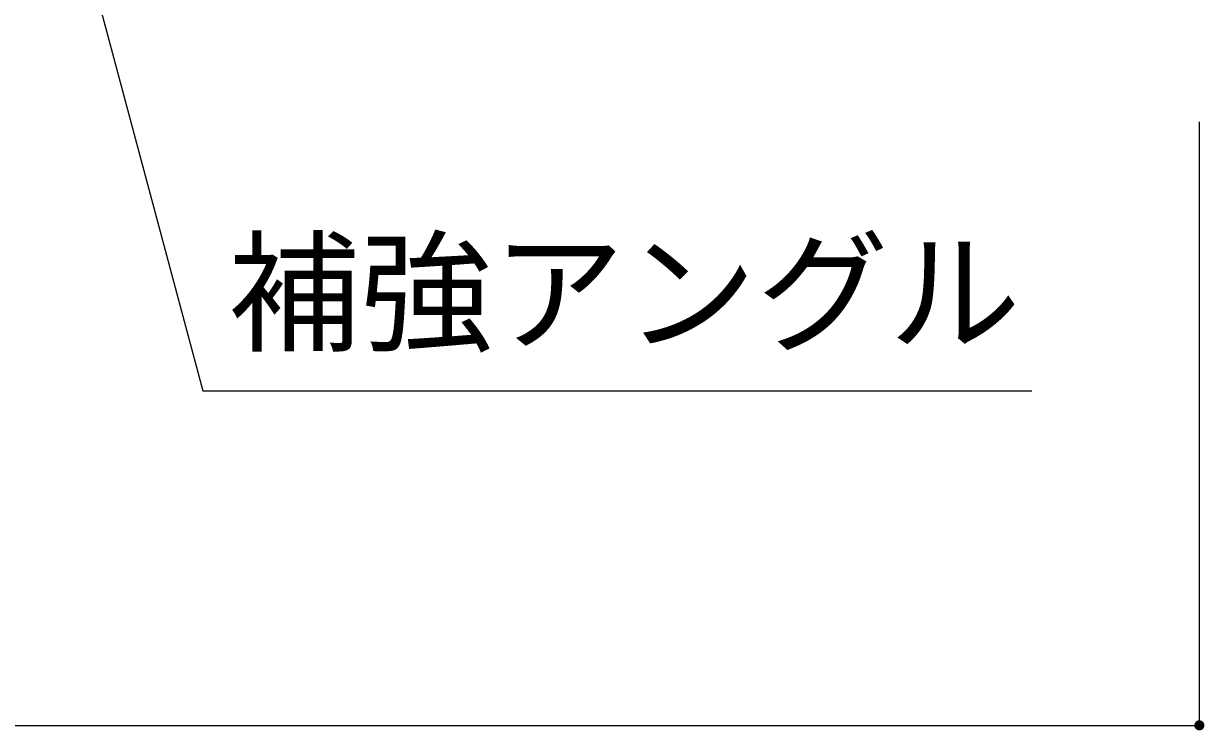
# Model space of a CAD drawing. Units: millimetres, scale not verified. Extents: x -10000 to 10000, y -6925 to 6925.
# Drawn here: x 4551 to 5489, y -633 to -72 of the extents above; entities that cross this region are included whole.
import ezdxf
from ezdxf.enums import TextEntityAlignment as Align

# ---------------------------------------------------------------- set-up
doc = ezdxf.new("R2010")
doc.units = ezdxf.units.MM
doc.header["$LTSCALE"] = 50
for name, color, linetype, lineweight in [('0-9_1-8', 3, 'Continuous', 9), ('1-1_2-7', 7, 'Continuous', 9), ('1-7_2-8', 3, 'Continuous', 9)]:
    doc.layers.add(name, color=color, linetype=linetype, lineweight=lineweight)
doc.styles.add('ＭＳ ゴシック', font='')
doc.styles.get('ＭＳ ゴシック').set_extended_font_data('MS Gothic')

msp = doc.modelspace()

# ---------------------------------------------------------------- linework, layer by layer
at = {"layer": '1-1_2-7', "color": 3}
for p, q in [((5485.43, -629.48), (5485.43, -149.88)), ((5485.43, -629.48), (5485.43, -149.88)), ((5485.43, -629.48), (5485.43, -149.88)), ((-2854.57, -629.48), (5485.43, -629.48))]:
    msp.add_line(p, q, dxfattribs=at)
at = {"layer": '1-1_2-7'}
for points in [[(5481.43, -629.48), (5485.43, -625.48), (5485.43, -629.48)], [(5481.43, -629.48), (5484.93, -625.51), (5485.43, -625.48)], [(5481.43, -629.48), (5485.43, -625.48), (5485.43, -629.48)], [(5481.43, -629.48), (5484.93, -625.51), (5485.43, -625.48)], [(5481.43, -629.48), (5484.44, -625.61), (5484.93, -625.51)], [(5481.43, -629.48), (5484.44, -625.61), (5484.93, -625.51)], [(5481.43, -629.48), (5483.96, -625.76), (5484.44, -625.61)], [(5481.43, -629.48), (5483.96, -625.76), (5484.44, -625.61)], [(5481.43, -629.48), (5483.51, -625.98), (5483.96, -625.76)], [(5481.43, -629.48), (5483.51, -625.98), (5483.96, -625.76)], [(5481.43, -629.48), (5483.08, -626.25), (5483.51, -625.98)], [(5481.43, -629.48), (5483.08, -626.25), (5483.51, -625.98)], [(5481.43, -629.48), (5482.7, -626.57), (5483.08, -626.25)], [(5481.43, -629.48), (5482.7, -626.57), (5483.08, -626.25)], [(5481.43, -629.48), (5482.35, -626.93), (5482.7, -626.57)], [(5481.43, -629.48), (5482.35, -626.93), (5482.7, -626.57)], [(5481.43, -629.48), (5482.06, -627.34), (5482.35, -626.93)], [(5481.43, -629.48), (5482.06, -627.34), (5482.35, -626.93)], [(5481.43, -629.48), (5481.81, -627.78), (5482.06, -627.34)], [(5481.43, -629.48), (5481.81, -627.78), (5482.06, -627.34)], [(5481.43, -629.48), (5481.63, -628.25), (5481.81, -627.78)], [(5481.43, -629.48), (5481.63, -628.25), (5481.81, -627.78)], [(5481.43, -629.48), (5481.5, -628.73), (5481.63, -628.25)], [(5481.43, -629.48), (5481.5, -628.73), (5481.63, -628.25)], [(5481.44, -629.23), (5481.5, -628.73), (5481.43, -629.48)], [(5481.44, -629.23), (5481.5, -628.73), (5481.43, -629.48)], [(5485.43, -625.48), (5485.68, -625.49), (5485.43, -629.48)], [(5485.43, -625.48), (5485.68, -625.49), (5485.43, -629.48)], [(5485.43, -629.48), (5485.68, -625.49), (5486.18, -625.55)], [(5485.43, -629.48), (5485.68, -625.49), (5486.18, -625.55)], [(5485.43, -629.48), (5486.18, -625.55), (5486.67, -625.68)], [(5485.43, -629.48), (5486.18, -625.55), (5486.67, -625.68)], [(5485.43, -629.48), (5486.67, -625.68), (5487.14, -625.86)], [(5485.43, -629.48), (5486.67, -625.68), (5487.14, -625.86)], [(5485.43, -629.48), (5487.14, -625.86), (5487.58, -626.11)], [(5485.43, -629.48), (5487.14, -625.86), (5487.58, -626.11)], [(5485.43, -629.48), (5487.58, -626.11), (5487.98, -626.4)], [(5485.43, -629.48), (5487.58, -626.11), (5487.98, -626.4)], [(5485.43, -629.48), (5487.98, -626.4), (5488.35, -626.74)], [(5485.43, -629.48), (5487.98, -626.4), (5488.35, -626.74)], [(5485.43, -629.48), (5488.35, -626.74), (5488.67, -627.13)], [(5485.43, -629.48), (5488.35, -626.74), (5488.67, -627.13)], [(5485.43, -629.48), (5488.67, -627.13), (5488.94, -627.56)], [(5485.43, -629.48), (5488.67, -627.13), (5488.94, -627.56)], [(5485.43, -629.48), (5488.94, -627.56), (5489.15, -628.01)], [(5485.43, -629.48), (5488.94, -627.56), (5489.15, -628.01)], [(5485.43, -629.48), (5489.15, -628.01), (5489.31, -628.49)], [(5485.43, -629.48), (5489.15, -628.01), (5489.31, -628.49)], [(5485.43, -629.48), (5489.31, -628.49), (5489.4, -628.98)], [(5485.43, -629.48), (5489.31, -628.49), (5489.4, -628.98)], [(5484.68, -633.41), (5481.43, -629.48), (5485.43, -629.48)], [(5484.2, -633.29), (5481.43, -629.48), (5484.68, -633.41)], [(5483.73, -633.1), (5481.43, -629.48), (5484.2, -633.29)], [(5483.29, -632.86), (5481.43, -629.48), (5483.73, -633.1)], [(5482.88, -632.57), (5481.43, -629.48), (5483.29, -632.86)], [(5482.52, -632.22), (5481.43, -629.48), (5482.88, -632.57)], [(5482.2, -631.83), (5481.43, -629.48), (5482.52, -632.22)], [(5481.93, -631.41), (5481.43, -629.48), (5482.2, -631.83)], [(5481.71, -630.96), (5481.43, -629.48), (5481.93, -631.41)], [(5481.56, -630.48), (5481.43, -629.48), (5481.71, -630.96)], [(5481.47, -629.98), (5481.43, -629.48), (5481.56, -630.48)], [(5484.68, -633.41), (5481.43, -629.48), (5485.43, -629.48)], [(5484.2, -633.29), (5481.43, -629.48), (5484.68, -633.41)], [(5483.73, -633.1), (5481.43, -629.48), (5484.2, -633.29)], [(5483.29, -632.86), (5481.43, -629.48), (5483.73, -633.1)], [(5482.88, -632.57), (5481.43, -629.48), (5483.29, -632.86)], [(5482.52, -632.22), (5481.43, -629.48), (5482.88, -632.57)], [(5482.2, -631.83), (5481.43, -629.48), (5482.52, -632.22)], [(5481.93, -631.41), (5481.43, -629.48), (5482.2, -631.83)], [(5481.71, -630.96), (5481.43, -629.48), (5481.93, -631.41)], [(5481.56, -630.48), (5481.43, -629.48), (5481.71, -630.96)], [(5481.47, -629.98), (5481.43, -629.48), (5481.56, -630.48)], [(5484.68, -633.41), (5485.43, -629.48), (5485.18, -633.48)], [(5484.68, -633.41), (5485.43, -629.48), (5485.18, -633.48)], [(5485.18, -633.48), (5485.43, -629.48), (5485.43, -633.48)], [(5485.18, -633.48), (5485.43, -629.48), (5485.43, -633.48)], [(5485.43, -629.48), (5489.4, -628.98), (5489.43, -629.48)], [(5485.43, -629.48), (5489.4, -628.98), (5489.43, -629.48)], [(5489.24, -630.72), (5485.43, -629.48), (5489.43, -629.48)], [(5489.05, -631.19), (5485.43, -629.48), (5489.24, -630.72)], [(5488.81, -631.63), (5485.43, -629.48), (5489.05, -631.19)], [(5488.52, -632.03), (5485.43, -629.48), (5488.81, -631.63)], [(5488.17, -632.4), (5485.43, -629.48), (5488.52, -632.03)], [(5487.78, -632.72), (5485.43, -629.48), (5488.17, -632.4)], [(5487.36, -632.99), (5485.43, -629.48), (5487.78, -632.72)], [(5486.91, -633.2), (5485.43, -629.48), (5487.36, -632.99)], [(5486.43, -633.36), (5485.43, -629.48), (5486.91, -633.2)], [(5485.93, -633.45), (5485.43, -629.48), (5486.43, -633.36)], [(5485.43, -633.48), (5485.43, -629.48), (5485.93, -633.45)], [(5489.24, -630.72), (5485.43, -629.48), (5489.43, -629.48)], [(5489.05, -631.19), (5485.43, -629.48), (5489.24, -630.72)], [(5488.81, -631.63), (5485.43, -629.48), (5489.05, -631.19)], [(5488.52, -632.03), (5485.43, -629.48), (5488.81, -631.63)], [(5488.17, -632.4), (5485.43, -629.48), (5488.52, -632.03)], [(5487.78, -632.72), (5485.43, -629.48), (5488.17, -632.4)], [(5487.36, -632.99), (5485.43, -629.48), (5487.78, -632.72)], [(5486.91, -633.2), (5485.43, -629.48), (5487.36, -632.99)], [(5486.43, -633.36), (5485.43, -629.48), (5486.91, -633.2)], [(5485.93, -633.45), (5485.43, -629.48), (5486.43, -633.36)], [(5485.43, -633.48), (5485.43, -629.48), (5485.93, -633.45)], [(5489.24, -630.72), (5489.43, -629.48), (5489.36, -630.23)], [(5489.24, -630.72), (5489.43, -629.48), (5489.36, -630.23)], [(5489.36, -630.23), (5489.43, -629.48), (5489.43, -629.73)], [(5489.36, -630.23), (5489.43, -629.48), (5489.43, -629.73)]]:
    msp.add_solid(points, dxfattribs=at)
at = {"layer": '1-7_2-8'}
for p, q in [((4552.34, 163.22), (4693.5, -363.61)), ((4693.5, -363.61), (5352.29, -363.61))]:
    msp.add_line(p, q, dxfattribs=at)

# ---------------------------------------------------------------- texts
at = {"layer": '0-9_1-8', "color": 4, "style": 'ＭＳ ゴシック'}
msp.add_text('補強アングル', height=76.98, dxfattribs=at).set_placement((4713.5, -347.13), align=Align.BOTTOM_LEFT)

doc.saveas('drawing.dxf')
